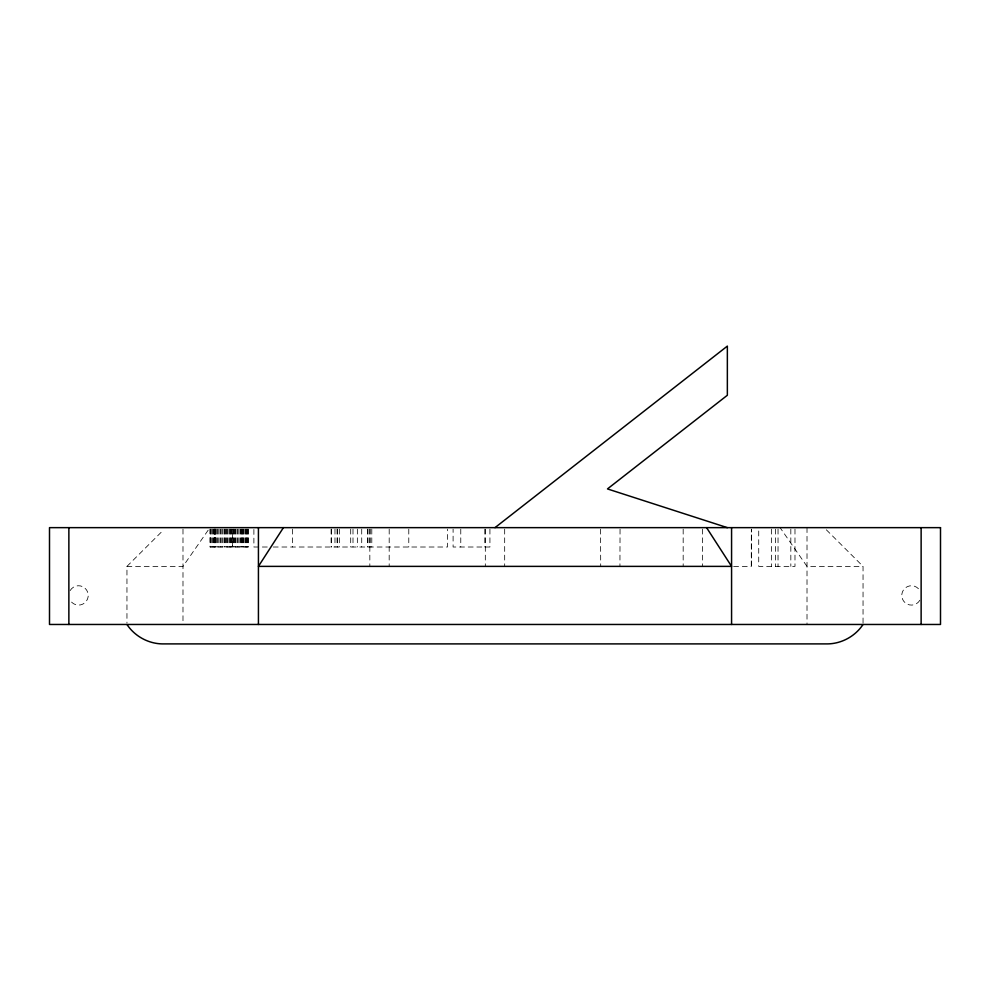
<?xml version="1.0" encoding="UTF-8"?>
<svg xmlns="http://www.w3.org/2000/svg" width="990" height="990" viewBox="0 0 990 990"><rect width="100%" height="100%" fill="white"/><g stroke="black" fill="none" stroke-linecap="round" stroke-linejoin="round"><path stroke-width="0.74" stroke-dasharray="4.95 3.71" d="M208.185 530.145L182.989 566.379L126.955 566.379L126.955 622.933M126.955 566.379L163.672 529.798M267.288 547.012L253.886 547.012L253.886 529.143M273.24 547.012L447.517 547.012L447.517 529.143M733.627 566.379L751.361 566.379L751.361 529.143L751.286 566.379M863.045 622.933L863.045 566.379L807.011 566.379L780.071 527.645M826.328 529.798L863.045 566.379M807.011 527.645L807.011 624.467M794.982 529.143L794.982 566.379L758.724 566.379L758.724 529.143M790.824 529.143L790.837 566.379M778.041 529.143L778.029 566.379M775.615 529.143L775.615 566.379M771.532 529.143L771.519 566.379M702.578 529.143L702.529 566.379M683.174 529.143L683.174 566.379M620.049 529.143L619.938 566.379M600.571 529.143L600.695 566.379M504.677 529.143L504.677 566.379M489.926 529.143L489.926 547.012L453.098 547.012L453.098 529.143M485.323 529.143L485.323 566.379M484.853 529.143L484.853 547.012M460.771 529.143L460.771 547.012M408.783 529.143L408.783 547.012M389.194 529.143L389.181 566.379M371.795 529.143L371.795 547.012M370.062 529.143L370.062 547.012M369.852 529.143L369.827 566.379M367.983 529.143L367.983 547.012M367.439 529.143L367.439 547.012M361.721 529.143L361.721 547.012M357.353 529.143L357.353 547.012M352.997 529.143L352.997 547.012M350.695 529.143L350.695 547.012M339.322 529.143L339.322 547.012M337.367 529.143L337.367 547.012M337.07 529.143L337.07 547.012M334.979 529.143L334.979 547.012M331.328 529.143L331.328 547.012M331.155 529.143L331.155 547.012M292.607 529.143L292.607 547.012M248.193 529.143L248.193 547.012L210.029 547.012L210.029 529.143M248.007 529.143L248.032 547.012M247.438 529.143L247.574 547.012M246.819 529.143L246.819 547.012M246.485 529.143L246.485 547.012M245.817 529.143L245.817 547.012M245.161 529.143L245.161 547.012M243.961 529.143L243.961 547.012M243.664 529.143L243.552 547.012M242.76 529.143L242.76 547.012M242.364 529.143L242.364 547.012M241.77 529.143L241.77 547.012M241.461 529.143L241.461 547.012M240.521 529.143L240.521 547.012M239.951 529.143L239.803 547.012M238.182 529.143L238.182 547.012M237.662 529.143L237.662 547.012M236.065 529.143L236.065 547.012M235.632 529.143L235.632 547.012M234.444 529.143L234.444 547.012M233.863 529.143L233.863 547.012M233.244 529.143L233.244 547.012M231.462 529.143L231.462 547.012M231.004 529.143L231.004 547.012M230.484 529.143L230.484 547.012M229.89 529.143L229.89 547.012M229.024 529.143L228.999 547.012M227.737 529.143L227.737 547.012M226.871 529.143L226.97 547.012M226.054 529.143L226.054 547.012M225.213 529.143L225.213 547.012M224.346 529.143L224.346 547.012M224 529.143L224 547.012M222.416 529.143L222.416 547.012M221.191 529.143L221.191 547.012M220.424 529.143L220.424 547.012M219.05 529.143L219.037 547.012M217.924 529.143L217.924 547.012M217.02 529.143L216.934 547.012M215.956 529.143L215.956 547.012M215.511 529.143L215.511 547.012M215.214 529.143L215.214 547.012M214.991 529.143L214.991 547.012M214.681 529.143L214.681 547.012M214.57 529.143L214.57 547.012M214.261 529.143L214.261 547.012M213.37 529.143L213.37 547.012M212.899 529.143L212.899 547.012M211.947 529.143L211.947 547.012M210.895 529.143L210.858 547.012M210.239 529.143L210.251 547.012M182.989 529.143L182.989 622.933M919.834 600.262A9.677 9.677 0 0 1 905.231 602.836A9.677 9.677 0 0 1 905.231 587.998A9.677 9.677 0 0 1 919.834 590.572M70.166 590.572A9.677 9.677 0 0 1 84.769 587.998A9.677 9.677 0 0 1 84.769 602.836A9.677 9.677 0 0 1 70.166 600.262M232.415 547.012L232.415 529.143L232.328 547.012"/><path stroke-width="1.49" d="M283.412 527.645L258.427 566.379L731.573 566.379L706.588 527.645M863.045 624.467C855.385 636.112 841.896 643.574 827.962 643.896L162.038 643.896C148.104 643.574 134.615 636.112 126.955 624.467M495 527.645L727.353 346.104L727.353 395.257L607.464 488.924L727.353 527.645M921.133 527.645L921.133 624.467M731.573 527.645L731.573 624.467M258.427 527.645L258.427 624.467M68.867 527.645L68.867 624.467M940.5 527.645L49.5 527.645L49.5 624.467L940.5 624.467L940.5 527.645"/></g></svg>
